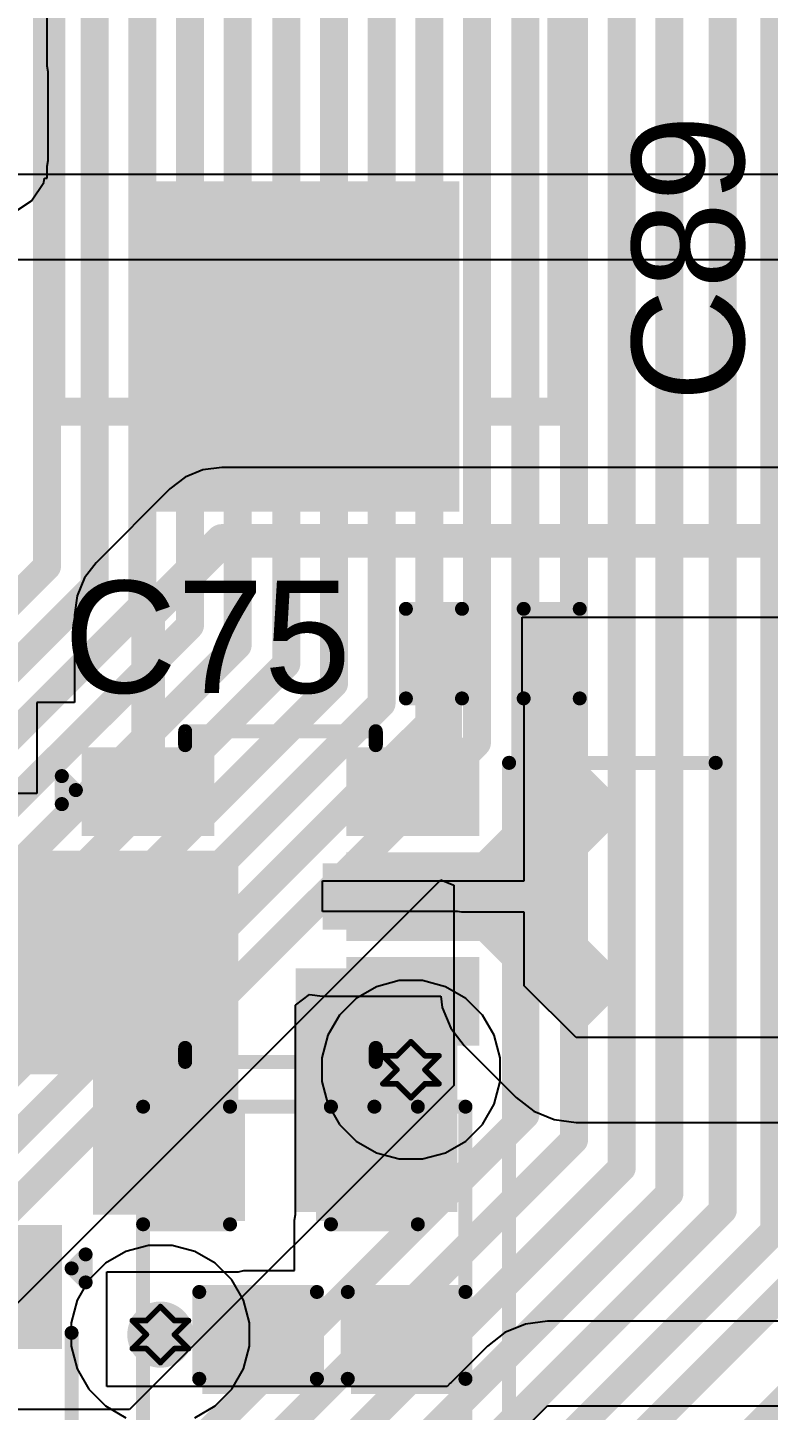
# Model space of a CAD drawing. Header units: inches. Extents: x -3 to 5437, y -3 to 5435.
# Drawn here: x 101.61 to 108.32, y 7.21 to 19.75 of the extents above; entities that cross this region are included whole.
import ezdxf

# ---------------------------------------------------------------- set-up
doc = ezdxf.new("R2010")
doc.units = ezdxf.units.IN
for name, color, linetype in [('Bottom Layer', 5, 'Continuous'), ('Bottom Solder', 6, 'Continuous'), ('Drill Drawing', 1, 'Continuous'), ('GND', 16, 'Continuous'), ('PWR', 76, 'Continuous'), ('Top Layer', 1, 'Continuous'), ('Top Overlay', 2, 'Continuous'), ('Top Paste', 8, 'Continuous'), ('Top Solder', 216, 'Continuous'), ('Via Holes', 16, 'Continuous')]:
    doc.layers.add(name, color=color, linetype=linetype)
doc.styles.add('Arial', font='', dxfattribs={"height": 0.2})
doc.styles.get('Arial').set_extended_font_data('Arial')

# ---------------------------------------------------------------- blocks, each defined once
blk = doc.blocks.new('TSOT_23_6_2')
at = {"layer": 'Top Layer'}
for points in [[(-1.7, 1.25), (-0.7, 1.25), (-0.7, 0.65), (-1.7, 0.65)], [(0.7, 1.25), (1.7, 1.25), (1.7, 0.65), (0.7, 0.65)], [(-1.7, 0.3), (-0.7, 0.3), (-0.7, -0.3), (-1.7, -0.3)], [(0.7, 0.3), (1.7, 0.3), (1.7, -0.3), (0.7, -0.3)], [(-1.7, -0.65), (-0.7, -0.65), (-0.7, -1.25), (-1.7, -1.25)], [(0.7, -0.65), (1.7, -0.65), (1.7, -1.25), (0.7, -1.25)]]:
    blk.add_hatch(color=1, dxfattribs=at).paths.add_polyline_path(points)
at = {"layer": 'Top Paste'}
for points in [[(-1.7, 1.25), (-0.7, 1.25), (-0.7, 0.65), (-1.7, 0.65)], [(0.7, 1.25), (1.7, 1.25), (1.7, 0.65), (0.7, 0.65)], [(-1.7, 0.3), (-0.7, 0.3), (-0.7, -0.3), (-1.7, -0.3)], [(0.7, 0.3), (1.7, 0.3), (1.7, -0.3), (0.7, -0.3)], [(-1.7, -0.65), (-0.7, -0.65), (-0.7, -1.25), (-1.7, -1.25)], [(0.7, -0.65), (1.7, -0.65), (1.7, -1.25), (0.7, -1.25)]]:
    blk.add_hatch(color=8, dxfattribs=at).paths.add_polyline_path(points)
at = {"layer": 'Top Solder'}
for points in [[(-1.802, 1.352), (-0.598, 1.352), (-0.598, 0.548), (-1.802, 0.548)], [(0.598, 1.352), (1.802, 1.352), (1.802, 0.548), (0.598, 0.548)], [(-1.802, 0.402), (-0.598, 0.402), (-0.598, -0.402), (-1.802, -0.402)], [(0.598, 0.402), (1.802, 0.402), (1.802, -0.402), (0.598, -0.402)], [(-1.802, -0.548), (-0.598, -0.548), (-0.598, -1.352), (-1.802, -1.352)], [(0.598, -0.548), (1.802, -0.548), (1.802, -1.352), (0.598, -1.352)]]:
    blk.add_hatch(color=216, dxfattribs=at).paths.add_polyline_path(points)
at = {"layer": 'Top Overlay'}
for points in [[(-0.864, 1.499, 0.127, 0.127, 0), (0.864, 1.499, 0.127, 0.127, 0)], [(-0.864, 1.372, 0.127, 0.127, 0), (-0.864, 1.499, 0.127, 0.127, 0)], [(0.864, 1.372, 0.127, 0.127, 0), (0.864, 1.499, 0.127, 0.127, 0)], [(-1.981, 0.838, 0.127, 0.127, 0), (-1.981, 1.092, 0.127, 0.127, 0)], [(-1.981, 1.092, 0.127, 0.127, 0), (-1.854, 0.965, 0.127, 0.127, 0)], [(-1.981, 0.838, 0.127, 0.127, 0), (-1.854, 0.965, 0.127, 0.127, 0)], [(-0.864, -1.499, 0.127, 0.127, 0), (-0.864, -1.372, 0.127, 0.127, 0)], [(0.864, -1.499, 0.127, 0.127, 0), (0.864, -1.372, 0.127, 0.127, 0)], [(-0.864, -1.499, 0.127, 0.127, 0), (0.864, -1.499, 0.127, 0.127, 0)]]:
    blk.add_lwpolyline(points, format="xyseb", dxfattribs=at)
for points in [[(-0.895, 1.499, 0.0635, 0.0635, 1), (-0.832, 1.499, 0.0635, 0.0635, 1)], [(-0.895, 1.499, 0.0635, 0.0635, 1), (-0.832, 1.499, 0.0635, 0.0635, 1)], [(0.832, 1.499, 0.0635, 0.0635, 1), (0.895, 1.499, 0.0635, 0.0635, 1)], [(0.832, 1.499, 0.0635, 0.0635, 1), (0.895, 1.499, 0.0635, 0.0635, 1)], [(-0.895, 1.372, 0.0635, 0.0635, 1), (-0.832, 1.372, 0.0635, 0.0635, 1)], [(0.832, 1.372, 0.0635, 0.0635, 1), (0.895, 1.372, 0.0635, 0.0635, 1)], [(-2.013, 1.092, 0.0635, 0.0635, 1), (-1.949, 1.092, 0.0635, 0.0635, 1)], [(-2.013, 1.092, 0.0635, 0.0635, 1), (-1.949, 1.092, 0.0635, 0.0635, 1)], [(-1.886, 0.965, 0.0635, 0.0635, 1), (-1.822, 0.965, 0.0635, 0.0635, 1)], [(-1.886, 0.965, 0.0635, 0.0635, 1), (-1.822, 0.965, 0.0635, 0.0635, 1)], [(-2.013, 0.838, 0.0635, 0.0635, 1), (-1.949, 0.838, 0.0635, 0.0635, 1)], [(-2.013, 0.838, 0.0635, 0.0635, 1), (-1.949, 0.838, 0.0635, 0.0635, 1)], [(-0.895, -1.372, 0.0635, 0.0635, 1), (-0.832, -1.372, 0.0635, 0.0635, 1)], [(0.832, -1.372, 0.0635, 0.0635, 1), (0.895, -1.372, 0.0635, 0.0635, 1)], [(-0.895, -1.499, 0.0635, 0.0635, 1), (-0.832, -1.499, 0.0635, 0.0635, 1)], [(-0.895, -1.499, 0.0635, 0.0635, 1), (-0.832, -1.499, 0.0635, 0.0635, 1)], [(0.832, -1.499, 0.0635, 0.0635, 1), (0.895, -1.499, 0.0635, 0.0635, 1)], [(0.832, -1.499, 0.0635, 0.0635, 1), (0.895, -1.499, 0.0635, 0.0635, 1)]]:
    blk.add_lwpolyline(points, format="xyseb", close=True, dxfattribs=at)
blk = doc.blocks.new('YPRH0704_4R7M_3')
at = {"layer": 'Top Layer'}
for points in [[(-4, 1.1), (-2.4, 1.1), (-2.4, -1.1), (-4, -1.1)], [(2.4, 1.1), (4, 1.1), (4, -1.1), (2.4, -1.1)]]:
    blk.add_hatch(color=1, dxfattribs=at).paths.add_polyline_path(points)
at = {"layer": 'Top Paste'}
for points in [[(-4, 1.1), (-2.4, 1.1), (-2.4, -1.1), (-4, -1.1)], [(2.4, 1.1), (4, 1.1), (4, -1.1), (2.4, -1.1)]]:
    blk.add_hatch(color=8, dxfattribs=at).paths.add_polyline_path(points)
at = {"layer": 'Top Solder'}
for points in [[(-4.102, 1.202), (-2.298, 1.202), (-2.298, -1.202), (-4.102, -1.202)], [(2.298, 1.202), (4.102, 1.202), (4.102, -1.202), (2.298, -1.202)]]:
    blk.add_hatch(color=216, dxfattribs=at).paths.add_polyline_path(points)
at = {"layer": 'Top Overlay'}
for points in [[(-3.65, 1.778, 0.127, 0.127, 0), (-3.65, 3.65, 0.127, 0.127, 0)], [(3.65, 3.65, 0.127, 0.127, 0), (-3.65, 3.65, 0.127, 0.127, 0)], [(3.65, 1.778, 0.127, 0.127, 0), (3.65, 3.65, 0.127, 0.127, 0)], [(-3.65, -3.65, 0.127, 0.127, 0), (-3.65, -1.778, 0.127, 0.127, 0)], [(3.65, -3.65, 0.127, 0.127, 0), (3.65, -1.778, 0.127, 0.127, 0)], [(3.65, -3.65, 0.127, 0.127, 0), (-3.65, -3.65, 0.127, 0.127, 0)]]:
    blk.add_lwpolyline(points, format="xyseb", dxfattribs=at)
for points in [[(-3.682, 3.65, 0.0635, 0.0635, 1), (-3.618, 3.65, 0.0635, 0.0635, 1)], [(-3.682, 3.65, 0.0635, 0.0635, 1), (-3.618, 3.65, 0.0635, 0.0635, 1)], [(3.618, 3.65, 0.0635, 0.0635, 1), (3.682, 3.65, 0.0635, 0.0635, 1)], [(3.618, 3.65, 0.0635, 0.0635, 1), (3.682, 3.65, 0.0635, 0.0635, 1)], [(-3.682, 1.778, 0.0635, 0.0635, 1), (-3.618, 1.778, 0.0635, 0.0635, 1)], [(3.618, 1.778, 0.0635, 0.0635, 1), (3.682, 1.778, 0.0635, 0.0635, 1)], [(-3.682, -1.778, 0.0635, 0.0635, 1), (-3.618, -1.778, 0.0635, 0.0635, 1)], [(3.618, -1.778, 0.0635, 0.0635, 1), (3.682, -1.778, 0.0635, 0.0635, 1)], [(-3.682, -3.65, 0.0635, 0.0635, 1), (-3.618, -3.65, 0.0635, 0.0635, 1)], [(-3.682, -3.65, 0.0635, 0.0635, 1), (-3.618, -3.65, 0.0635, 0.0635, 1)], [(3.618, -3.65, 0.0635, 0.0635, 1), (3.682, -3.65, 0.0635, 0.0635, 1)], [(3.618, -3.65, 0.0635, 0.0635, 1), (3.682, -3.65, 0.0635, 0.0635, 1)]]:
    blk.add_lwpolyline(points, format="xyseb", close=True, dxfattribs=at)
blk = doc.blocks.new('C___0603_5')
at = {"layer": 'Top Layer'}
for points in [[(-0.381, 0.445), (-0.381, -0.445), (-1.143, -0.445), (-1.143, 0.445)], [(1.143, 0.445), (1.143, -0.445), (0.381, -0.445), (0.381, 0.445)]]:
    blk.add_hatch(color=1, dxfattribs=at).paths.add_polyline_path(points)
at = {"layer": 'Top Paste'}
for points in [[(-0.381, 0.445), (-0.381, -0.445), (-1.143, -0.445), (-1.143, 0.445)], [(1.143, 0.445), (1.143, -0.445), (0.381, -0.445), (0.381, 0.445)]]:
    blk.add_hatch(color=8, dxfattribs=at).paths.add_polyline_path(points)
at = {"layer": 'Top Solder'}
for points in [[(-0.321, 0.504), (-0.321, -0.504), (-1.203, -0.504), (-1.203, 0.504)], [(1.203, 0.504), (1.203, -0.504), (0.321, -0.504), (0.321, 0.504)]]:
    blk.add_hatch(color=216, dxfattribs=at).paths.add_polyline_path(points)
at = {"layer": 'Top Overlay'}
for points in [[(-1.245, -0.533, 0.127, 0.127, 0), (-1.245, 0.533, 0.127, 0.127, 0)], [(-0.457, 0.533, 0.127, 0.127, 0), (-1.245, 0.533, 0.127, 0.127, 0)], [(1.245, 0.533, 0.127, 0.127, 0), (0.457, 0.533, 0.127, 0.127, 0)], [(1.245, -0.533, 0.127, 0.127, 0), (1.245, 0.533, 0.127, 0.127, 0)], [(-0.457, -0.533, 0.127, 0.127, 0), (-1.245, -0.533, 0.127, 0.127, 0)], [(1.245, -0.533, 0.127, 0.127, 0), (0.457, -0.533, 0.127, 0.127, 0)]]:
    blk.add_lwpolyline(points, format="xyseb", dxfattribs=at)
for points in [[(-1.276, 0.533, 0.0635, 0.0635, 1), (-1.213, 0.533, 0.0635, 0.0635, 1)], [(-1.276, 0.533, 0.0635, 0.0635, 1), (-1.213, 0.533, 0.0635, 0.0635, 1)], [(-0.489, 0.533, 0.0635, 0.0635, 1), (-0.425, 0.533, 0.0635, 0.0635, 1)], [(0.425, 0.533, 0.0635, 0.0635, 1), (0.489, 0.533, 0.0635, 0.0635, 1)], [(1.213, 0.533, 0.0635, 0.0635, 1), (1.276, 0.533, 0.0635, 0.0635, 1)], [(1.213, 0.533, 0.0635, 0.0635, 1), (1.276, 0.533, 0.0635, 0.0635, 1)], [(-1.276, -0.533, 0.0635, 0.0635, 1), (-1.213, -0.533, 0.0635, 0.0635, 1)], [(-1.276, -0.533, 0.0635, 0.0635, 1), (-1.213, -0.533, 0.0635, 0.0635, 1)], [(-0.489, -0.533, 0.0635, 0.0635, 1), (-0.425, -0.533, 0.0635, 0.0635, 1)], [(0.425, -0.533, 0.0635, 0.0635, 1), (0.489, -0.533, 0.0635, 0.0635, 1)], [(1.213, -0.533, 0.0635, 0.0635, 1), (1.276, -0.533, 0.0635, 0.0635, 1)], [(1.213, -0.533, 0.0635, 0.0635, 1), (1.276, -0.533, 0.0635, 0.0635, 1)]]:
    blk.add_lwpolyline(points, format="xyseb", close=True, dxfattribs=at)
blk = doc.blocks.new('C___0603_6')
at = {"layer": 'Top Layer'}
for points in [[(-0.381, 0.445), (-0.381, -0.445), (-1.143, -0.445), (-1.143, 0.445)], [(1.143, 0.445), (1.143, -0.445), (0.381, -0.445), (0.381, 0.445)]]:
    blk.add_hatch(color=1, dxfattribs=at).paths.add_polyline_path(points)
at = {"layer": 'Top Paste'}
for points in [[(-0.381, 0.445), (-0.381, -0.445), (-1.143, -0.445), (-1.143, 0.445)], [(1.143, 0.445), (1.143, -0.445), (0.381, -0.445), (0.381, 0.445)]]:
    blk.add_hatch(color=8, dxfattribs=at).paths.add_polyline_path(points)
at = {"layer": 'Top Solder'}
for points in [[(-0.321, 0.504), (-0.321, -0.504), (-1.203, -0.504), (-1.203, 0.504)], [(1.203, 0.504), (1.203, -0.504), (0.321, -0.504), (0.321, 0.504)]]:
    blk.add_hatch(color=216, dxfattribs=at).paths.add_polyline_path(points)
at = {"layer": 'Top Overlay'}
for points in [[(-1.245, -0.533, 0.127, 0.127, 0), (-1.245, 0.533, 0.127, 0.127, 0)], [(-0.457, 0.533, 0.127, 0.127, 0), (-1.245, 0.533, 0.127, 0.127, 0)], [(1.245, 0.533, 0.127, 0.127, 0), (0.457, 0.533, 0.127, 0.127, 0)], [(1.245, -0.533, 0.127, 0.127, 0), (1.245, 0.533, 0.127, 0.127, 0)], [(-0.457, -0.533, 0.127, 0.127, 0), (-1.245, -0.533, 0.127, 0.127, 0)], [(1.245, -0.533, 0.127, 0.127, 0), (0.457, -0.533, 0.127, 0.127, 0)]]:
    blk.add_lwpolyline(points, format="xyseb", dxfattribs=at)
for points in [[(-1.276, 0.533, 0.0635, 0.0635, 1), (-1.213, 0.533, 0.0635, 0.0635, 1)], [(-1.276, 0.533, 0.0635, 0.0635, 1), (-1.213, 0.533, 0.0635, 0.0635, 1)], [(-0.489, 0.533, 0.0635, 0.0635, 1), (-0.425, 0.533, 0.0635, 0.0635, 1)], [(0.425, 0.533, 0.0635, 0.0635, 1), (0.489, 0.533, 0.0635, 0.0635, 1)], [(1.213, 0.533, 0.0635, 0.0635, 1), (1.276, 0.533, 0.0635, 0.0635, 1)], [(1.213, 0.533, 0.0635, 0.0635, 1), (1.276, 0.533, 0.0635, 0.0635, 1)], [(-1.276, -0.533, 0.0635, 0.0635, 1), (-1.213, -0.533, 0.0635, 0.0635, 1)], [(-1.276, -0.533, 0.0635, 0.0635, 1), (-1.213, -0.533, 0.0635, 0.0635, 1)], [(-0.489, -0.533, 0.0635, 0.0635, 1), (-0.425, -0.533, 0.0635, 0.0635, 1)], [(0.425, -0.533, 0.0635, 0.0635, 1), (0.489, -0.533, 0.0635, 0.0635, 1)], [(1.213, -0.533, 0.0635, 0.0635, 1), (1.276, -0.533, 0.0635, 0.0635, 1)], [(1.213, -0.533, 0.0635, 0.0635, 1), (1.276, -0.533, 0.0635, 0.0635, 1)]]:
    blk.add_lwpolyline(points, format="xyseb", close=True, dxfattribs=at)
blk = doc.blocks.new('C___0603_7')
at = {"layer": 'Top Layer'}
for points in [[(-0.381, 0.445), (-0.381, -0.445), (-1.143, -0.445), (-1.143, 0.445)], [(1.143, 0.445), (1.143, -0.445), (0.381, -0.445), (0.381, 0.445)]]:
    blk.add_hatch(color=1, dxfattribs=at).paths.add_polyline_path(points)
at = {"layer": 'Top Paste'}
for points in [[(-0.381, 0.445), (-0.381, -0.445), (-1.143, -0.445), (-1.143, 0.445)], [(1.143, 0.445), (1.143, -0.445), (0.381, -0.445), (0.381, 0.445)]]:
    blk.add_hatch(color=8, dxfattribs=at).paths.add_polyline_path(points)
at = {"layer": 'Top Solder'}
for points in [[(-0.321, 0.504), (-0.321, -0.504), (-1.203, -0.504), (-1.203, 0.504)], [(1.203, 0.504), (1.203, -0.504), (0.321, -0.504), (0.321, 0.504)]]:
    blk.add_hatch(color=216, dxfattribs=at).paths.add_polyline_path(points)
at = {"layer": 'Top Overlay'}
for points in [[(-1.245, 0.533, 0.127, 0.127, 0), (-1.245, -0.533, 0.127, 0.127, 0)], [(-0.457, 0.533, 0.127, 0.127, 0), (-1.245, 0.533, 0.127, 0.127, 0)], [(1.245, 0.533, 0.127, 0.127, 0), (0.457, 0.533, 0.127, 0.127, 0)], [(1.245, 0.533, 0.127, 0.127, 0), (1.245, -0.533, 0.127, 0.127, 0)], [(-0.457, -0.533, 0.127, 0.127, 0), (-1.245, -0.533, 0.127, 0.127, 0)], [(1.245, -0.533, 0.127, 0.127, 0), (0.457, -0.533, 0.127, 0.127, 0)]]:
    blk.add_lwpolyline(points, format="xyseb", dxfattribs=at)
for points in [[(-1.276, 0.533, 0.0635, 0.0635, 1), (-1.213, 0.533, 0.0635, 0.0635, 1)], [(-1.276, 0.533, 0.0635, 0.0635, 1), (-1.213, 0.533, 0.0635, 0.0635, 1)], [(-0.489, 0.533, 0.0635, 0.0635, 1), (-0.425, 0.533, 0.0635, 0.0635, 1)], [(0.425, 0.533, 0.0635, 0.0635, 1), (0.489, 0.533, 0.0635, 0.0635, 1)], [(1.213, 0.533, 0.0635, 0.0635, 1), (1.276, 0.533, 0.0635, 0.0635, 1)], [(1.213, 0.533, 0.0635, 0.0635, 1), (1.276, 0.533, 0.0635, 0.0635, 1)], [(-1.276, -0.533, 0.0635, 0.0635, 1), (-1.213, -0.533, 0.0635, 0.0635, 1)], [(-1.276, -0.533, 0.0635, 0.0635, 1), (-1.213, -0.533, 0.0635, 0.0635, 1)], [(-0.489, -0.533, 0.0635, 0.0635, 1), (-0.425, -0.533, 0.0635, 0.0635, 1)], [(0.425, -0.533, 0.0635, 0.0635, 1), (0.489, -0.533, 0.0635, 0.0635, 1)], [(1.213, -0.533, 0.0635, 0.0635, 1), (1.276, -0.533, 0.0635, 0.0635, 1)], [(1.213, -0.533, 0.0635, 0.0635, 1), (1.276, -0.533, 0.0635, 0.0635, 1)]]:
    blk.add_lwpolyline(points, format="xyseb", close=True, dxfattribs=at)
blk = doc.blocks.new('C___0402_8')
at = {"layer": 'Top Layer'}
for points in [[(-0.699, -0.318), (-0.699, 0.318), (-0.241, 0.318), (-0.241, -0.318)], [(0.241, -0.318), (0.241, 0.318), (0.699, 0.318), (0.699, -0.318)]]:
    blk.add_hatch(color=1, dxfattribs=at).paths.add_polyline_path(points)
at = {"layer": 'Top Paste'}
for points in [[(-0.699, -0.318), (-0.699, 0.318), (-0.241, 0.318), (-0.241, -0.318)], [(0.241, -0.318), (0.241, 0.318), (0.699, 0.318), (0.699, -0.318)]]:
    blk.add_hatch(color=8, dxfattribs=at).paths.add_polyline_path(points)
at = {"layer": 'Top Solder'}
for points in [[(-0.758, -0.377), (-0.758, 0.377), (-0.181, 0.377), (-0.181, -0.377)], [(0.181, -0.377), (0.181, 0.377), (0.758, 0.377), (0.758, -0.377)]]:
    blk.add_hatch(color=216, dxfattribs=at).paths.add_polyline_path(points)
at = {"layer": 'Top Overlay'}
for points in [[(-0.787, 0.406, 0.127, 0.127, 0), (-0.787, -0.406, 0.127, 0.127, 0)], [(-0.279, 0.406, 0.127, 0.127, 0), (-0.787, 0.406, 0.127, 0.127, 0)], [(0.787, 0.406, 0.127, 0.127, 0), (0.279, 0.406, 0.127, 0.127, 0)], [(0.787, 0.406, 0.127, 0.127, 0), (0.787, -0.406, 0.127, 0.127, 0)], [(-0.279, -0.406, 0.127, 0.127, 0), (-0.787, -0.406, 0.127, 0.127, 0)], [(0.787, -0.406, 0.127, 0.127, 0), (0.279, -0.406, 0.127, 0.127, 0)]]:
    blk.add_lwpolyline(points, format="xyseb", dxfattribs=at)
for points in [[(-0.819, 0.406, 0.0635, 0.0635, 1), (-0.756, 0.406, 0.0635, 0.0635, 1)], [(-0.819, 0.406, 0.0635, 0.0635, 1), (-0.756, 0.406, 0.0635, 0.0635, 1)], [(-0.311, 0.406, 0.0635, 0.0635, 1), (-0.248, 0.406, 0.0635, 0.0635, 1)], [(0.248, 0.406, 0.0635, 0.0635, 1), (0.311, 0.406, 0.0635, 0.0635, 1)], [(0.756, 0.406, 0.0635, 0.0635, 1), (0.819, 0.406, 0.0635, 0.0635, 1)], [(0.756, 0.406, 0.0635, 0.0635, 1), (0.819, 0.406, 0.0635, 0.0635, 1)], [(-0.819, -0.406, 0.0635, 0.0635, 1), (-0.756, -0.406, 0.0635, 0.0635, 1)], [(-0.819, -0.406, 0.0635, 0.0635, 1), (-0.756, -0.406, 0.0635, 0.0635, 1)], [(-0.311, -0.406, 0.0635, 0.0635, 1), (-0.248, -0.406, 0.0635, 0.0635, 1)], [(0.248, -0.406, 0.0635, 0.0635, 1), (0.311, -0.406, 0.0635, 0.0635, 1)], [(0.756, -0.406, 0.0635, 0.0635, 1), (0.819, -0.406, 0.0635, 0.0635, 1)], [(0.756, -0.406, 0.0635, 0.0635, 1), (0.819, -0.406, 0.0635, 0.0635, 1)]]:
    blk.add_lwpolyline(points, format="xyseb", close=True, dxfattribs=at)
blk = doc.blocks.new('C____E_228')
at = {"layer": 'Top Layer'}
for points in [[(-1.395, 1.285), (1.395, 1.285), (1.395, -1.285), (-1.395, -1.285)], [(5.045, 1.285), (7.835, 1.285), (7.835, -1.285), (5.045, -1.285)]]:
    blk.add_hatch(color=1, dxfattribs=at).paths.add_polyline_path(points)
at = {"layer": 'Top Paste'}
for points in [[(-1.395, 1.285), (1.395, 1.285), (1.395, -1.285), (-1.395, -1.285)], [(5.045, 1.285), (7.835, 1.285), (7.835, -1.285), (5.045, -1.285)]]:
    blk.add_hatch(color=8, dxfattribs=at).paths.add_polyline_path(points)
at = {"layer": 'Top Solder'}
for points in [[(-1.497, 1.387), (1.497, 1.387), (1.497, -1.387), (-1.497, -1.387)], [(4.943, 1.387), (7.937, 1.387), (7.937, -1.387), (4.943, -1.387)]]:
    blk.add_hatch(color=216, dxfattribs=at).paths.add_polyline_path(points)
at = {"layer": 'Top Overlay'}
for points in [[(-1.149, 1.549, 0.254, 0.254, 0), (-1.149, 2.286, 0.254, 0.254, 0)], [(-0.387, 1.575, 0.254, 0.254, 0), (-0.387, 2.311, 0.254, 0.254, 0)], [(7.03, 2.311, 0.254, 0.254, 0), (-0.387, 2.311, 0.254, 0.254, 0)], [(7.03, 1.575, 0.254, 0.254, 0), (7.03, 2.311, 0.254, 0.254, 0)], [(-0.717, 1.905, 0.254, 0.254, 0), (-1.555, 1.905, 0.254, 0.254, 0)], [(-0.387, -2.311, 0.254, 0.254, 0), (-0.387, -1.575, 0.254, 0.254, 0)], [(7.03, -2.311, 0.254, 0.254, 0), (7.03, -1.575, 0.254, 0.254, 0)], [(7.03, -2.311, 0.254, 0.254, 0), (-0.387, -2.311, 0.254, 0.254, 0)]]:
    blk.add_lwpolyline(points, format="xyseb", dxfattribs=at)
for points in [[(-1.212, 2.286, 0.127, 0.127, 1), (-1.085, 2.286, 0.127, 0.127, 1)], [(-0.45, 2.311, 0.127, 0.127, 1), (-0.323, 2.311, 0.127, 0.127, 1)], [(-0.45, 2.311, 0.127, 0.127, 1), (-0.323, 2.311, 0.127, 0.127, 1)], [(6.966, 2.311, 0.127, 0.127, 1), (7.093, 2.311, 0.127, 0.127, 1)], [(6.966, 2.311, 0.127, 0.127, 1), (7.093, 2.311, 0.127, 0.127, 1)], [(-1.619, 1.905, 0.127, 0.127, 1), (-1.492, 1.905, 0.127, 0.127, 1)], [(-0.781, 1.905, 0.127, 0.127, 1), (-0.654, 1.905, 0.127, 0.127, 1)], [(-1.212, 1.549, 0.127, 0.127, 1), (-1.085, 1.549, 0.127, 0.127, 1)], [(-0.45, 1.575, 0.127, 0.127, 1), (-0.323, 1.575, 0.127, 0.127, 1)], [(6.966, 1.575, 0.127, 0.127, 1), (7.093, 1.575, 0.127, 0.127, 1)], [(-0.45, -1.575, 0.127, 0.127, 1), (-0.323, -1.575, 0.127, 0.127, 1)], [(6.966, -1.575, 0.127, 0.127, 1), (7.093, -1.575, 0.127, 0.127, 1)], [(-0.45, -2.311, 0.127, 0.127, 1), (-0.323, -2.311, 0.127, 0.127, 1)], [(-0.45, -2.311, 0.127, 0.127, 1), (-0.323, -2.311, 0.127, 0.127, 1)], [(6.966, -2.311, 0.127, 0.127, 1), (7.093, -2.311, 0.127, 0.127, 1)], [(6.966, -2.311, 0.127, 0.127, 1), (7.093, -2.311, 0.127, 0.127, 1)]]:
    blk.add_lwpolyline(points, format="xyseb", close=True, dxfattribs=at)
blk = doc.blocks.new('S___23_359')
at = {"layer": 'Top Layer'}
for points in [[(-0.41, 1.46), (0.41, 1.46), (0.41, 0.54), (-0.41, 0.54)], [(-1.36, -0.54), (-0.54, -0.54), (-0.54, -1.46), (-1.36, -1.46)], [(0.54, -0.54), (1.36, -0.54), (1.36, -1.46), (0.54, -1.46)]]:
    blk.add_hatch(color=1, dxfattribs=at).paths.add_polyline_path(points)
at = {"layer": 'Top Paste'}
for points in [[(-0.41, 1.46), (0.41, 1.46), (0.41, 0.54), (-0.41, 0.54)], [(-1.36, -0.54), (-0.54, -0.54), (-0.54, -1.46), (-1.36, -1.46)], [(0.54, -0.54), (1.36, -0.54), (1.36, -1.46), (0.54, -1.46)]]:
    blk.add_hatch(color=8, dxfattribs=at).paths.add_polyline_path(points)
at = {"layer": 'Top Solder'}
for points in [[(-0.512, 1.562), (0.512, 1.562), (0.512, 0.438), (-0.512, 0.438)], [(-1.462, -0.438), (-0.438, -0.438), (-0.438, -1.562), (-1.462, -1.562)], [(0.438, -0.438), (1.462, -0.438), (1.462, -1.562), (0.438, -1.562)]]:
    blk.add_hatch(color=216, dxfattribs=at).paths.add_polyline_path(points)
at = {"layer": 'Top Overlay'}
for points in [[(-0.559, 0.813, 0.127, 0.127, 0), (-1.549, 0.813, 0.127, 0.127, 0)], [(-1.549, 0.813, 0.127, 0.127, 0), (-1.549, -0.584, 0.127, 0.127, 0)], [(1.549, 0.813, 0.127, 0.127, 0), (0.559, 0.813, 0.127, 0.127, 0)], [(1.549, 0.813, 0.127, 0.127, 0), (1.549, -0.584, 0.127, 0.127, 0)], [(0.33, -0.787, 0.127, 0.127, 0), (-0.33, -0.787, 0.127, 0.127, 0)], [(-1.676, -1.041, 0.127, 0.127, 0), (-1.676, -1.295, 0.127, 0.127, 0)], [(-1.549, -1.168, 0.127, 0.127, 0), (-1.676, -1.041, 0.127, 0.127, 0)], [(-1.549, -1.168, 0.127, 0.127, 0), (-1.676, -1.295, 0.127, 0.127, 0)]]:
    blk.add_lwpolyline(points, format="xyseb", dxfattribs=at)
for points in [[(-1.581, 0.813, 0.0635, 0.0635, 1), (-1.518, 0.813, 0.0635, 0.0635, 1)], [(-1.581, 0.813, 0.0635, 0.0635, 1), (-1.518, 0.813, 0.0635, 0.0635, 1)], [(-0.591, 0.813, 0.0635, 0.0635, 1), (-0.527, 0.813, 0.0635, 0.0635, 1)], [(0.527, 0.813, 0.0635, 0.0635, 1), (0.591, 0.813, 0.0635, 0.0635, 1)], [(1.518, 0.813, 0.0635, 0.0635, 1), (1.581, 0.813, 0.0635, 0.0635, 1)], [(1.518, 0.813, 0.0635, 0.0635, 1), (1.581, 0.813, 0.0635, 0.0635, 1)], [(-1.581, -0.584, 0.0635, 0.0635, 1), (-1.518, -0.584, 0.0635, 0.0635, 1)], [(1.518, -0.584, 0.0635, 0.0635, 1), (1.581, -0.584, 0.0635, 0.0635, 1)], [(-0.362, -0.787, 0.0635, 0.0635, 1), (-0.298, -0.787, 0.0635, 0.0635, 1)], [(0.298, -0.787, 0.0635, 0.0635, 1), (0.362, -0.787, 0.0635, 0.0635, 1)], [(-1.708, -1.041, 0.0635, 0.0635, 1), (-1.645, -1.041, 0.0635, 0.0635, 1)], [(-1.708, -1.041, 0.0635, 0.0635, 1), (-1.645, -1.041, 0.0635, 0.0635, 1)], [(-1.581, -1.168, 0.0635, 0.0635, 1), (-1.518, -1.168, 0.0635, 0.0635, 1)], [(-1.581, -1.168, 0.0635, 0.0635, 1), (-1.518, -1.168, 0.0635, 0.0635, 1)], [(-1.708, -1.295, 0.0635, 0.0635, 1), (-1.645, -1.295, 0.0635, 0.0635, 1)], [(-1.708, -1.295, 0.0635, 0.0635, 1), (-1.645, -1.295, 0.0635, 0.0635, 1)]]:
    blk.add_lwpolyline(points, format="xyseb", close=True, dxfattribs=at)

msp = doc.modelspace()

# ---------------------------------------------------------------- hatches: boundary and pattern name
at = {"layer": 'Bottom Layer'}
h = msp.add_hatch(color=5, dxfattribs=at)
edge = h.paths.add_edge_path()
edge.add_arc((105.081, 10.3), 0.3, 0, 360)
h = msp.add_hatch(color=5, dxfattribs=at)
edge = h.paths.add_edge_path()
edge.add_arc((102.811, 7.899), 0.3, 0, 360)
at = {"layer": 'Bottom Solder'}
h = msp.add_hatch(color=6, dxfattribs=at)
edge = h.paths.add_edge_path()
edge.add_arc((105.081, 10.3), 0.15, 0, 360)
h = msp.add_hatch(color=6, dxfattribs=at)
edge = h.paths.add_edge_path()
edge.add_arc((102.811, 7.899), 0.15, 0, 360)
at = {"layer": 'GND'}
h = msp.add_hatch(color=16, dxfattribs=at)
edge = h.paths.add_edge_path()
edge.add_arc((105.081, 10.3), 0.3, 0, 360)
h = msp.add_hatch(color=16, dxfattribs=at)
edge = h.paths.add_edge_path()
edge.add_arc((102.811, 7.899), 0.3, 0, 360)
at = {"layer": 'PWR'}
h = msp.add_hatch(color=76, dxfattribs=at)
edge = h.paths.add_edge_path()
edge.add_arc((105.081, 10.3), 0.3, 0, 360)
h = msp.add_hatch(color=76, dxfattribs=at)
edge = h.paths.add_edge_path()
edge.add_arc((102.811, 7.899), 0.3, 0, 360)
at = {"layer": 'Top Layer'}
for points in [[(106.064, 12.09), (106.577, 12.09), (106.577, 14.389), (106.064, 14.389)], [(105.519, 12.09), (106.013, 11.596), (107.071, 12.655), (106.577, 13.149)], [(97.241, 10.257), (103.518, 10.257), (103.518, 12.287), (97.241, 12.287)], [(102.199, 8.987), (103.518, 8.987), (103.518, 12.17), (102.199, 12.17)], [(104.28, 11.57), (106.577, 11.57), (106.577, 12.17), (104.28, 12.17)], [(106.577, 10.592), (107.071, 11.086), (106.013, 12.144), (105.519, 11.65)], [(104.038, 9.009), (105.502, 9.009), (105.502, 11.218), (104.038, 11.218)]]:
    msp.add_hatch(color=1, dxfattribs=at).paths.add_polyline_path(points)
h = msp.add_hatch(color=1, dxfattribs=at)
edge = h.paths.add_edge_path()
edge.add_arc((105.081, 10.3), 0.3, 0, 360)
h = msp.add_hatch(color=1, dxfattribs=at)
edge = h.paths.add_edge_path()
edge.add_arc((102.811, 7.899), 0.3, 0, 360)
at = {"layer": 'Top Solder'}
h = msp.add_hatch(color=216, dxfattribs=at)
edge = h.paths.add_edge_path()
edge.add_arc((105.081, 10.3), 0.15, 0, 360)
h = msp.add_hatch(color=216, dxfattribs=at)
edge = h.paths.add_edge_path()
edge.add_arc((102.811, 7.899), 0.15, 0, 360)
at = {"layer": 'Via Holes'}
h = msp.add_hatch(color=7, dxfattribs=at)
edge = h.paths.add_edge_path()
edge.add_arc((105.081, 10.3), 0.15, 0, 360)
h = msp.add_hatch(color=7, dxfattribs=at)
edge = h.paths.add_edge_path()
edge.add_arc((102.811, 7.899), 0.15, 0, 360)

# ---------------------------------------------------------------- linework, layer by layer
at = {"layer": 'Bottom Layer'}
for p, q in [((100.669, 7.337), (105.353, 12.021)), ((105.353, 12.021), (105.471, 11.973)), ((105.471, 11.973), (105.471, 10.158)), ((105.471, 10.158), (102.532, 7.22)), ((102.532, 7.22), (100.718, 7.22))]:
    msp.add_line(p, q, dxfattribs=at)
for points in [[(106.99, 9.408, 0.254, 0.254, 0), (106.99, 69.903, 0.254, 0.254, 0)], [(106.559, 9.663, 0.254, 0.254, 0), (106.559, 68.887, 0.254, 0.254, 0)], [(106.118, 9.89, 0.254, 0.254, 0), (106.118, 67.728, 0.254, 0.254, 0)], [(105.679, 13.262, 0.254, 0.254, 0), (105.679, 66.576, 0.254, 0.254, 0)], [(105.247, 13.441, 0.254, 0.254, 0), (105.247, 65.569, 0.254, 0.254, 0)], [(104.815, 13.62, 0.254, 0.254, 0), (104.815, 62.924, 0.254, 0.254, 0)], [(104.383, 13.799, 0.254, 0.254, 0), (104.383, 60.381, 0.254, 0.254, 0)], [(107.422, 9.178, 0.254, 0.254, 0), (107.422, 60.251, 0.254, 0.254, 0)], [(103.951, 13.978, 0.254, 0.254, 0), (103.951, 59.685, 0.254, 0.254, 0)], [(103.511, 14.147, 0.254, 0.254, 0), (103.511, 59.051, 0.254, 0.254, 0)], [(103.079, 14.326, 0.254, 0.254, 0), (103.079, 54.371, 0.254, 0.254, 0)], [(102.647, 14.505, 0.254, 0.254, 0), (102.647, 54.192, 0.254, 0.254, 0)], [(102.215, 14.684, 0.254, 0.254, 0), (102.215, 54.014, 0.254, 0.254, 0)], [(101.783, 14.863, 0.254, 0.254, 0), (101.783, 53.835, 0.254, 0.254, 0)], [(107.906, 9.026, 0.254, 0.254, 0), (107.906, 52.604, 0.254, 0.254, 0)], [(108.375, 8.84, 0.254, 0.254, 0), (108.375, 52.106, 0.254, 0.254, 0)], [(97.814, 10.893, 0.254, 0.254, 0), (101.783, 14.863, 0.254, 0.254, 0)], [(97.992, 10.461, 0.254, 0.254, 0), (102.215, 14.684, 0.254, 0.254, 0)], [(98.171, 10.029, 0.254, 0.254, 0), (102.647, 14.505, 0.254, 0.254, 0)], [(98.35, 9.598, 0.254, 0.254, 0), (103.079, 14.326, 0.254, 0.254, 0)], [(98.529, 9.166, 0.254, 0.254, 0), (103.511, 14.147, 0.254, 0.254, 0)], [(98.708, 8.734, 0.254, 0.254, 0), (103.951, 13.978, 0.254, 0.254, 0)], [(98.887, 8.302, 0.254, 0.254, 0), (104.383, 13.799, 0.254, 0.254, 0)], [(99.066, 7.87, 0.254, 0.254, 0), (104.815, 13.62, 0.254, 0.254, 0)], [(99.244, 7.439, 0.254, 0.254, 0), (105.247, 13.441, 0.254, 0.254, 0)], [(99.423, 7.007, 0.254, 0.254, 0), (105.679, 13.262, 0.254, 0.254, 0)], [(102.8, 6.572, 0.254, 0.254, 0), (106.118, 9.89, 0.254, 0.254, 0)], [(103.017, 6.121, 0.254, 0.254, 0), (106.559, 9.663, 0.254, 0.254, 0)], [(103.246, 5.664, 0.254, 0.254, 0), (106.99, 9.408, 0.254, 0.254, 0)], [(103.442, 5.198, 0.254, 0.254, 0), (107.422, 9.178, 0.254, 0.254, 0)], [(103.611, 4.731, 0.254, 0.254, 0), (107.906, 9.026, 0.254, 0.254, 0)], [(103.582, 4.047, 0.254, 0.254, 0), (108.375, 8.84, 0.254, 0.254, 0)], [(103.489, 3.31, 0.254, 0.254, 0), (108.866, 8.687, 0.254, 0.254, 0)], [(106.646, 5.494, 0.254, 0.254, 0), (109.569, 8.417, 0.254, 0.254, 0)]]:
    msp.add_lwpolyline(points, format="xyseb", dxfattribs=at)
for points in [[(101.72, 14.863, 0.127, 0.127, 1), (101.847, 14.863, 0.127, 0.127, 1)], [(101.72, 14.863, 0.127, 0.127, 1), (101.847, 14.863, 0.127, 0.127, 1)], [(102.152, 14.684, 0.127, 0.127, 1), (102.279, 14.684, 0.127, 0.127, 1)], [(102.152, 14.684, 0.127, 0.127, 1), (102.279, 14.684, 0.127, 0.127, 1)], [(102.583, 14.505, 0.127, 0.127, 1), (102.71, 14.505, 0.127, 0.127, 1)], [(102.583, 14.505, 0.127, 0.127, 1), (102.71, 14.505, 0.127, 0.127, 1)], [(103.015, 14.326, 0.127, 0.127, 1), (103.142, 14.326, 0.127, 0.127, 1)], [(103.015, 14.326, 0.127, 0.127, 1), (103.142, 14.326, 0.127, 0.127, 1)], [(103.447, 14.147, 0.127, 0.127, 1), (103.574, 14.147, 0.127, 0.127, 1)], [(103.447, 14.147, 0.127, 0.127, 1), (103.574, 14.147, 0.127, 0.127, 1)], [(103.888, 13.978, 0.127, 0.127, 1), (104.015, 13.978, 0.127, 0.127, 1)], [(103.888, 13.978, 0.127, 0.127, 1), (104.015, 13.978, 0.127, 0.127, 1)], [(104.32, 13.799, 0.127, 0.127, 1), (104.447, 13.799, 0.127, 0.127, 1)], [(104.32, 13.799, 0.127, 0.127, 1), (104.447, 13.799, 0.127, 0.127, 1)], [(104.751, 13.62, 0.127, 0.127, 1), (104.878, 13.62, 0.127, 0.127, 1)], [(104.751, 13.62, 0.127, 0.127, 1), (104.878, 13.62, 0.127, 0.127, 1)], [(105.183, 13.441, 0.127, 0.127, 1), (105.31, 13.441, 0.127, 0.127, 1)], [(105.183, 13.441, 0.127, 0.127, 1), (105.31, 13.441, 0.127, 0.127, 1)], [(105.615, 13.262, 0.127, 0.127, 1), (105.742, 13.262, 0.127, 0.127, 1)], [(105.615, 13.262, 0.127, 0.127, 1), (105.742, 13.262, 0.127, 0.127, 1)], [(106.054, 9.89, 0.127, 0.127, 1), (106.181, 9.89, 0.127, 0.127, 1)], [(106.054, 9.89, 0.127, 0.127, 1), (106.181, 9.89, 0.127, 0.127, 1)], [(106.495, 9.663, 0.127, 0.127, 1), (106.622, 9.663, 0.127, 0.127, 1)], [(106.495, 9.663, 0.127, 0.127, 1), (106.622, 9.663, 0.127, 0.127, 1)], [(106.927, 9.408, 0.127, 0.127, 1), (107.054, 9.408, 0.127, 0.127, 1)], [(106.927, 9.408, 0.127, 0.127, 1), (107.054, 9.408, 0.127, 0.127, 1)], [(107.359, 9.178, 0.127, 0.127, 1), (107.486, 9.178, 0.127, 0.127, 1)], [(107.359, 9.178, 0.127, 0.127, 1), (107.486, 9.178, 0.127, 0.127, 1)], [(107.843, 9.026, 0.127, 0.127, 1), (107.97, 9.026, 0.127, 0.127, 1)], [(107.843, 9.026, 0.127, 0.127, 1), (107.97, 9.026, 0.127, 0.127, 1)], [(108.311, 8.84, 0.127, 0.127, 1), (108.438, 8.84, 0.127, 0.127, 1)], [(108.311, 8.84, 0.127, 0.127, 1), (108.438, 8.84, 0.127, 0.127, 1)]]:
    msp.add_lwpolyline(points, format="xyseb", close=True, dxfattribs=at)
at = {"layer": 'Drill Drawing'}
for points in [[(104.954, 10.427, 0.0508, 0.0508, 0), (105.081, 10.554, 0.0508, 0.0508, 0)], [(105.081, 10.554, 0.0508, 0.0508, 0), (105.208, 10.427, 0.0508, 0.0508, 0)], [(104.827, 10.427, 0.0508, 0.0508, 0), (104.954, 10.3, 0.0508, 0.0508, 0)], [(104.827, 10.427, 0.0508, 0.0508, 0), (104.954, 10.427, 0.0508, 0.0508, 0)], [(105.208, 10.427, 0.0508, 0.0508, 0), (105.335, 10.427, 0.0508, 0.0508, 0)], [(105.208, 10.3, 0.0508, 0.0508, 0), (105.335, 10.427, 0.0508, 0.0508, 0)], [(104.827, 10.173, 0.0508, 0.0508, 0), (104.954, 10.3, 0.0508, 0.0508, 0)], [(105.208, 10.3, 0.0508, 0.0508, 0), (105.335, 10.173, 0.0508, 0.0508, 0)], [(104.827, 10.173, 0.0508, 0.0508, 0), (104.954, 10.173, 0.0508, 0.0508, 0)], [(104.954, 10.173, 0.0508, 0.0508, 0), (105.081, 10.046, 0.0508, 0.0508, 0)], [(105.081, 10.046, 0.0508, 0.0508, 0), (105.208, 10.173, 0.0508, 0.0508, 0)], [(105.208, 10.173, 0.0508, 0.0508, 0), (105.335, 10.173, 0.0508, 0.0508, 0)], [(102.684, 8.026, 0.0508, 0.0508, 0), (102.811, 8.153, 0.0508, 0.0508, 0)], [(102.811, 8.153, 0.0508, 0.0508, 0), (102.938, 8.026, 0.0508, 0.0508, 0)], [(102.557, 8.026, 0.0508, 0.0508, 0), (102.684, 7.899, 0.0508, 0.0508, 0)], [(102.557, 8.026, 0.0508, 0.0508, 0), (102.684, 8.026, 0.0508, 0.0508, 0)], [(102.938, 8.026, 0.0508, 0.0508, 0), (103.065, 8.026, 0.0508, 0.0508, 0)], [(102.938, 7.899, 0.0508, 0.0508, 0), (103.065, 8.026, 0.0508, 0.0508, 0)], [(102.557, 7.772, 0.0508, 0.0508, 0), (102.684, 7.899, 0.0508, 0.0508, 0)], [(102.938, 7.899, 0.0508, 0.0508, 0), (103.065, 7.772, 0.0508, 0.0508, 0)], [(102.557, 7.772, 0.0508, 0.0508, 0), (102.684, 7.772, 0.0508, 0.0508, 0)], [(102.684, 7.772, 0.0508, 0.0508, 0), (102.811, 7.645, 0.0508, 0.0508, 0)], [(102.811, 7.645, 0.0508, 0.0508, 0), (102.938, 7.772, 0.0508, 0.0508, 0)], [(102.938, 7.772, 0.0508, 0.0508, 0), (103.065, 7.772, 0.0508, 0.0508, 0)]]:
    msp.add_lwpolyline(points, format="xyseb", dxfattribs=at)
for points in [[(105.068, 10.554, 0.0254, 0.0254, 1), (105.094, 10.554, 0.0254, 0.0254, 1)], [(105.068, 10.554, 0.0254, 0.0254, 1), (105.094, 10.554, 0.0254, 0.0254, 1)], [(104.814, 10.427, 0.0254, 0.0254, 1), (104.84, 10.427, 0.0254, 0.0254, 1)], [(104.814, 10.427, 0.0254, 0.0254, 1), (104.84, 10.427, 0.0254, 0.0254, 1)], [(104.941, 10.427, 0.0254, 0.0254, 1), (104.967, 10.427, 0.0254, 0.0254, 1)], [(104.941, 10.427, 0.0254, 0.0254, 1), (104.967, 10.427, 0.0254, 0.0254, 1)], [(105.195, 10.427, 0.0254, 0.0254, 1), (105.221, 10.427, 0.0254, 0.0254, 1)], [(105.195, 10.427, 0.0254, 0.0254, 1), (105.221, 10.427, 0.0254, 0.0254, 1)], [(105.322, 10.427, 0.0254, 0.0254, 1), (105.348, 10.427, 0.0254, 0.0254, 1)], [(105.322, 10.427, 0.0254, 0.0254, 1), (105.348, 10.427, 0.0254, 0.0254, 1)], [(104.941, 10.3, 0.0254, 0.0254, 1), (104.967, 10.3, 0.0254, 0.0254, 1)], [(104.941, 10.3, 0.0254, 0.0254, 1), (104.967, 10.3, 0.0254, 0.0254, 1)], [(105.195, 10.3, 0.0254, 0.0254, 1), (105.221, 10.3, 0.0254, 0.0254, 1)], [(105.195, 10.3, 0.0254, 0.0254, 1), (105.221, 10.3, 0.0254, 0.0254, 1)], [(104.814, 10.173, 0.0254, 0.0254, 1), (104.84, 10.173, 0.0254, 0.0254, 1)], [(104.814, 10.173, 0.0254, 0.0254, 1), (104.84, 10.173, 0.0254, 0.0254, 1)], [(104.941, 10.173, 0.0254, 0.0254, 1), (104.967, 10.173, 0.0254, 0.0254, 1)], [(104.941, 10.173, 0.0254, 0.0254, 1), (104.967, 10.173, 0.0254, 0.0254, 1)], [(105.195, 10.173, 0.0254, 0.0254, 1), (105.221, 10.173, 0.0254, 0.0254, 1)], [(105.195, 10.173, 0.0254, 0.0254, 1), (105.221, 10.173, 0.0254, 0.0254, 1)], [(105.322, 10.173, 0.0254, 0.0254, 1), (105.348, 10.173, 0.0254, 0.0254, 1)], [(105.322, 10.173, 0.0254, 0.0254, 1), (105.348, 10.173, 0.0254, 0.0254, 1)], [(105.068, 10.046, 0.0254, 0.0254, 1), (105.094, 10.046, 0.0254, 0.0254, 1)], [(105.068, 10.046, 0.0254, 0.0254, 1), (105.094, 10.046, 0.0254, 0.0254, 1)], [(102.798, 8.153, 0.0254, 0.0254, 1), (102.824, 8.153, 0.0254, 0.0254, 1)], [(102.798, 8.153, 0.0254, 0.0254, 1), (102.824, 8.153, 0.0254, 0.0254, 1)], [(102.544, 8.026, 0.0254, 0.0254, 1), (102.57, 8.026, 0.0254, 0.0254, 1)], [(102.544, 8.026, 0.0254, 0.0254, 1), (102.57, 8.026, 0.0254, 0.0254, 1)], [(102.671, 8.026, 0.0254, 0.0254, 1), (102.697, 8.026, 0.0254, 0.0254, 1)], [(102.671, 8.026, 0.0254, 0.0254, 1), (102.697, 8.026, 0.0254, 0.0254, 1)], [(102.925, 8.026, 0.0254, 0.0254, 1), (102.951, 8.026, 0.0254, 0.0254, 1)], [(102.925, 8.026, 0.0254, 0.0254, 1), (102.951, 8.026, 0.0254, 0.0254, 1)], [(103.052, 8.026, 0.0254, 0.0254, 1), (103.078, 8.026, 0.0254, 0.0254, 1)], [(103.052, 8.026, 0.0254, 0.0254, 1), (103.078, 8.026, 0.0254, 0.0254, 1)], [(102.671, 7.899, 0.0254, 0.0254, 1), (102.697, 7.899, 0.0254, 0.0254, 1)], [(102.671, 7.899, 0.0254, 0.0254, 1), (102.697, 7.899, 0.0254, 0.0254, 1)], [(102.925, 7.899, 0.0254, 0.0254, 1), (102.951, 7.899, 0.0254, 0.0254, 1)], [(102.925, 7.899, 0.0254, 0.0254, 1), (102.951, 7.899, 0.0254, 0.0254, 1)], [(102.544, 7.772, 0.0254, 0.0254, 1), (102.57, 7.772, 0.0254, 0.0254, 1)], [(102.544, 7.772, 0.0254, 0.0254, 1), (102.57, 7.772, 0.0254, 0.0254, 1)], [(102.671, 7.772, 0.0254, 0.0254, 1), (102.697, 7.772, 0.0254, 0.0254, 1)], [(102.671, 7.772, 0.0254, 0.0254, 1), (102.697, 7.772, 0.0254, 0.0254, 1)], [(102.925, 7.772, 0.0254, 0.0254, 1), (102.951, 7.772, 0.0254, 0.0254, 1)], [(102.925, 7.772, 0.0254, 0.0254, 1), (102.951, 7.772, 0.0254, 0.0254, 1)], [(103.052, 7.772, 0.0254, 0.0254, 1), (103.078, 7.772, 0.0254, 0.0254, 1)], [(103.052, 7.772, 0.0254, 0.0254, 1), (103.078, 7.772, 0.0254, 0.0254, 1)], [(102.798, 7.645, 0.0254, 0.0254, 1), (102.824, 7.645, 0.0254, 0.0254, 1)], [(102.798, 7.645, 0.0254, 0.0254, 1), (102.824, 7.645, 0.0254, 0.0254, 1)]]:
    msp.add_lwpolyline(points, format="xyseb", close=True, dxfattribs=at)
at = {"layer": 'PWR'}
for p, q in [((109.779, 18.415), (72.187, 18.415)), ((72.187, 17.646), (109.46, 17.646)), ((104.769, 11.053), (104.585, 10.947)), ((104.975, 11.108), (104.769, 11.053)), ((105.187, 11.108), (104.975, 11.108)), ((105.393, 11.053), (105.187, 11.108)), ((105.577, 10.947), (105.393, 11.053)), ((104.585, 10.947), (104.435, 10.796)), ((105.728, 10.796), (105.577, 10.947)), ((104.435, 10.796), (104.328, 10.612)), ((105.834, 10.612), (105.728, 10.796)), ((104.328, 10.612), (104.273, 10.407)), ((105.889, 10.407), (105.834, 10.612)), ((104.273, 10.407), (104.273, 10.194)), ((105.889, 10.194), (105.889, 10.407)), ((104.273, 10.194), (104.328, 9.988)), ((105.834, 9.988), (105.889, 10.194)), ((104.328, 9.988), (104.435, 9.804)), ((105.728, 9.804), (105.834, 9.988)), ((104.435, 9.804), (104.585, 9.654)), ((105.577, 9.654), (105.728, 9.804)), ((104.585, 9.654), (104.769, 9.547)), ((105.393, 9.547), (105.577, 9.654)), ((104.769, 9.547), (104.975, 9.492)), ((105.187, 9.492), (105.393, 9.547)), ((104.975, 9.492), (105.187, 9.492)), ((102.499, 8.652), (102.315, 8.546)), ((102.704, 8.707), (102.499, 8.652)), ((102.917, 8.707), (102.704, 8.707)), ((103.123, 8.652), (102.917, 8.707)), ((103.307, 8.546), (103.123, 8.652)), ((102.315, 8.546), (102.164, 8.396)), ((103.457, 8.396), (103.307, 8.546)), ((102.164, 8.396), (102.058, 8.211)), ((103.564, 8.211), (103.457, 8.396)), ((102.058, 8.211), (102.003, 8.006)), ((103.619, 8.006), (103.564, 8.211)), ((102.003, 8.006), (102.003, 7.793)), ((103.619, 7.793), (103.619, 8.006)), ((102.003, 7.793), (102.058, 7.588)), ((103.564, 7.588), (103.619, 7.793)), ((102.058, 7.588), (102.164, 7.403)), ((103.457, 7.403), (103.564, 7.588)), ((102.164, 7.403), (102.315, 7.253)), ((103.307, 7.253), (103.457, 7.403)), ((102.315, 7.253), (102.499, 7.146)), ((103.123, 7.146), (103.307, 7.253))]:
    msp.add_line(p, q, dxfattribs=at)
at = {"layer": 'Top Layer'}
for p, q in [((101.784, 19.396), (101.784, 19.854)), ((101.794, 19.346), (101.784, 19.396)), ((101.794, 18.542), (101.794, 19.346)), ((101.784, 18.492), (101.794, 18.542)), ((101.784, 18.381), (101.784, 18.492)), ((101.642, 18.176), (101.754, 18.344)), ((101.754, 18.344), (101.761, 18.381)), ((101.761, 18.381), (101.784, 18.381)), ((101.474, 18.064), (101.642, 18.176)), ((103.036, 15.671), (102.898, 15.565)), ((103.196, 15.738), (103.036, 15.671)), ((103.369, 15.76), (103.196, 15.738)), ((109.107, 15.76), (103.369, 15.76)), ((103.369, 15.76), (103.369, 15.76)), ((102.898, 15.565), (102.228, 14.896)), ((102.228, 14.896), (102.122, 14.758)), ((102.122, 14.758), (102.056, 14.597)), ((102.056, 14.597), (102.033, 14.425)), ((102.033, 14.425), (102.033, 14.425)), ((102.033, 14.425), (102.033, 13.628)), ((106.09, 13.628), (106.09, 14.402)), ((106.09, 14.402), (109.153, 14.402)), ((102.033, 13.628), (101.691, 13.628)), ((101.691, 13.628), (101.691, 12.805)), ((106.107, 13.628), (106.09, 13.628)), ((106.107, 12.012), (106.107, 13.628)), ((101.691, 12.805), (100.597, 12.805)), ((104.28, 11.735), (104.28, 12.012)), ((104.28, 12.012), (106.107, 12.012)), ((105.502, 11.735), (104.28, 11.735)), ((105.538, 11.728), (105.502, 11.735)), ((106.107, 11.728), (105.538, 11.728)), ((106.107, 11.062), (106.107, 11.728)), ((106.577, 10.592), (106.107, 11.062)), ((104.036, 10.884), (104.163, 10.982)), ((104.163, 10.982), (104.28, 10.967)), ((104.28, 10.967), (105.351, 10.967)), ((105.351, 10.967), (105.365, 10.863)), ((104.036, 8.987), (104.036, 10.884)), ((105.365, 10.863), (105.441, 10.678)), ((105.441, 10.678), (105.563, 10.519)), ((112.471, 10.592), (106.577, 10.592)), ((105.563, 10.519), (106.034, 10.048)), ((106.034, 10.048), (106.193, 9.926)), ((106.193, 9.926), (106.378, 9.849)), ((106.378, 9.849), (106.577, 9.823)), ((106.577, 9.823), (112.471, 9.823)), ((104.026, 8.937), (104.036, 8.987)), ((104.026, 8.479), (104.026, 8.937)), ((102.325, 7.429), (102.325, 8.469)), ((102.325, 8.469), (103.518, 8.469)), ((103.518, 8.469), (103.568, 8.479)), ((103.568, 8.479), (104.026, 8.479)), ((105.933, 7.917), (105.774, 7.795)), ((106.118, 7.994), (105.933, 7.917)), ((106.317, 8.02), (106.118, 7.994)), ((113.005, 8.02), (106.317, 8.02)), ((105.774, 7.795), (105.451, 7.472)), ((105.408, 7.429), (102.325, 7.429)), ((105.436, 7.458), (105.408, 7.429)), ((105.445, 7.464), (105.436, 7.458)), ((105.436, 7.458), (105.436, 7.458)), ((105.451, 7.472), (105.445, 7.464)), ((105.994, 6.929), (106.317, 7.252)), ((106.317, 7.252), (113.005, 7.252))]:
    msp.add_line(p, q, dxfattribs=at)
for points in [[(102.699, 14.425, 0.305, 0.305, 0), (103.369, 15.094, 0.305, 0.305, 0)], [(103.369, 15.094, 0.305, 0.305, 0), (109.569, 15.094, 0.305, 0.305, 0)], [(102.699, 12.82, 0.305, 0.305, 0), (102.699, 14.425, 0.305, 0.305, 0)], [(105.353, 12.968, 0.381, 0.381, 0), (105.353, 14.072, 0.381, 0.381, 0)], [(105.205, 12.82, 0.305, 0.305, 0), (105.353, 12.968, 0.305, 0.305, 0)], [(105.099, 12.82, 0.305, 0.305, 0), (105.205, 12.82, 0.305, 0.305, 0)]]:
    msp.add_lwpolyline(points, format="xyseb", dxfattribs=at)
for points in [[(103.293, 15.094, 0.152, 0.152, 1), (103.445, 15.094, 0.152, 0.152, 1)], [(103.293, 15.094, 0.152, 0.152, 1), (103.445, 15.094, 0.152, 0.152, 1)], [(102.623, 14.425, 0.152, 0.152, 1), (102.775, 14.425, 0.152, 0.152, 1)], [(102.623, 14.425, 0.152, 0.152, 1), (102.775, 14.425, 0.152, 0.152, 1)], [(105.258, 14.072, 0.191, 0.191, 1), (105.448, 14.072, 0.191, 0.191, 1)], [(105.258, 12.968, 0.191, 0.191, 1), (105.448, 12.968, 0.191, 0.191, 1)], [(105.277, 12.968, 0.152, 0.152, 1), (105.429, 12.968, 0.152, 0.152, 1)], [(102.623, 12.82, 0.152, 0.152, 1), (102.775, 12.82, 0.152, 0.152, 1)], [(105.023, 12.82, 0.152, 0.152, 1), (105.175, 12.82, 0.152, 0.152, 1)], [(105.129, 12.82, 0.152, 0.152, 1), (105.282, 12.82, 0.152, 0.152, 1)], [(105.129, 12.82, 0.152, 0.152, 1), (105.282, 12.82, 0.152, 0.152, 1)]]:
    msp.add_lwpolyline(points, format="xyseb", close=True, dxfattribs=at)
at = {"layer": 'Top Overlay'}
for points in [[(102.654, 5.797, 0.127, 0.127, 0), (102.654, 9.965, 0.127, 0.127, 0)], [(103.442, 9.965, 0.127, 0.127, 0), (104.75, 9.965, 0.127, 0.127, 0)], [(105.144, 9.965, 0.127, 0.127, 0), (105.575, 9.965, 0.127, 0.127, 0)], [(105.575, 8.286, 0.127, 0.127, 0), (105.575, 9.965, 0.127, 0.127, 0)], [(105.575, 5.797, 0.127, 0.127, 0), (105.575, 7.499, 0.127, 0.127, 0)]]:
    msp.add_lwpolyline(points, format="xyseb", dxfattribs=at)
for points in [[(102.623, 9.965, 0.0635, 0.0635, 1), (102.686, 9.965, 0.0635, 0.0635, 1)], [(103.41, 9.965, 0.0635, 0.0635, 1), (103.473, 9.965, 0.0635, 0.0635, 1)], [(104.718, 9.965, 0.0635, 0.0635, 1), (104.782, 9.965, 0.0635, 0.0635, 1)], [(105.112, 9.965, 0.0635, 0.0635, 1), (105.175, 9.965, 0.0635, 0.0635, 1)], [(105.544, 9.965, 0.0635, 0.0635, 1), (105.607, 9.965, 0.0635, 0.0635, 1)], [(105.544, 9.965, 0.0635, 0.0635, 1), (105.607, 9.965, 0.0635, 0.0635, 1)], [(105.544, 8.286, 0.0635, 0.0635, 1), (105.607, 8.286, 0.0635, 0.0635, 1)], [(105.544, 7.499, 0.0635, 0.0635, 1), (105.607, 7.499, 0.0635, 0.0635, 1)]]:
    msp.add_lwpolyline(points, format="xyseb", close=True, dxfattribs=at)

# ---------------------------------------------------------------- block references
for name, p, rotation in [('C____E_228', (104.133, 23.296), 270), ('C___0402_8', (105.823, 14.072), 180), ('YPRH0704_4R7M_3', (109.62, 9.432), 270), ('C___0603_7', (103.899, 9.432), 180), ('S___23_359', (100.457, 7.331), 180), ('C___0603_6', (103.696, 7.041), 270), ('C___0603_5', (105.042, 7.041), 270)]:
    msp.add_blockref(name, p, dxfattribs=dict(rotation=rotation))
msp.add_blockref('TSOT_23_6_2', (103.899, 11.87))

# ---------------------------------------------------------------- texts
at = {"layer": 'Top Overlay', "style": 'Arial'}
msp.add_text('C89', height=1.016, rotation=90, dxfattribs=at).set_placement((108.099, 16.353))
msp.add_text('C75', height=1.016, dxfattribs=at).set_placement((101.935, 13.716))

doc.saveas('drawing.dxf')
